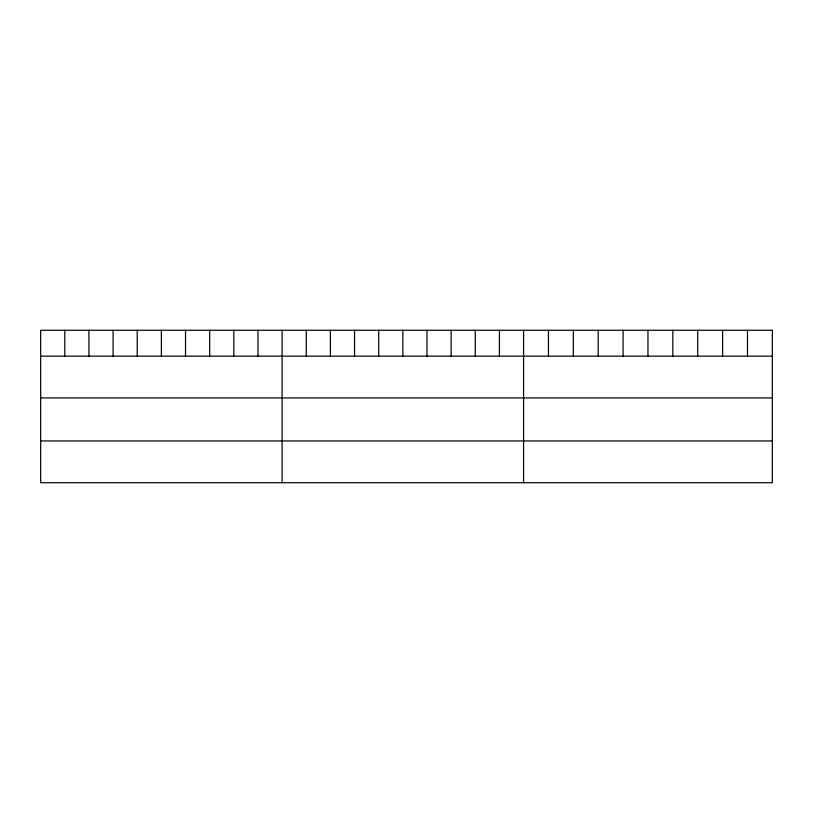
<?xml version="1.0" encoding="UTF-8"?>
<svg xmlns="http://www.w3.org/2000/svg" width="813" height="813" viewBox="0 0 813 813"><rect width="100%" height="100%" fill="white"/><g stroke="black" fill="none" stroke-linecap="round" stroke-linejoin="round"><path stroke-width="1.22" d="M40.65 356.165L772.35 356.165M40.65 397.923L772.35 397.923M40.65 440.951L772.35 440.951M747.472 330.281L747.472 356.165M722.594 330.281L722.594 356.165M697.717 330.281L697.717 356.165M672.839 330.281L672.839 356.165M647.961 330.281L647.961 356.165M623.083 330.281L623.083 356.165M598.205 330.281L598.205 356.165M573.328 330.281L573.328 356.165M548.45 330.281L548.45 356.165M523.572 330.281L523.572 482.719M499.426 330.281L499.426 356.165M475.28 330.281L475.28 356.165M451.134 330.281L451.134 356.165M426.988 330.281L426.988 356.165M402.841 330.281L402.841 356.165M378.695 330.281L378.695 356.165M354.549 330.281L354.549 356.165M330.403 330.281L330.403 356.165M306.257 330.281L306.257 356.165M282.111 330.281L282.111 482.719M257.965 330.281L257.965 356.165M233.819 330.281L233.819 356.165M209.673 330.281L209.673 356.165M185.527 330.281L185.527 356.165M161.381 330.281L161.381 356.165M137.234 330.281L137.234 356.165M113.088 330.281L113.088 356.165M88.942 330.281L88.942 356.165M64.796 330.281L64.796 356.165M772.35 330.281L40.65 330.281L40.65 482.719L772.35 482.719L772.35 330.281"/></g></svg>
